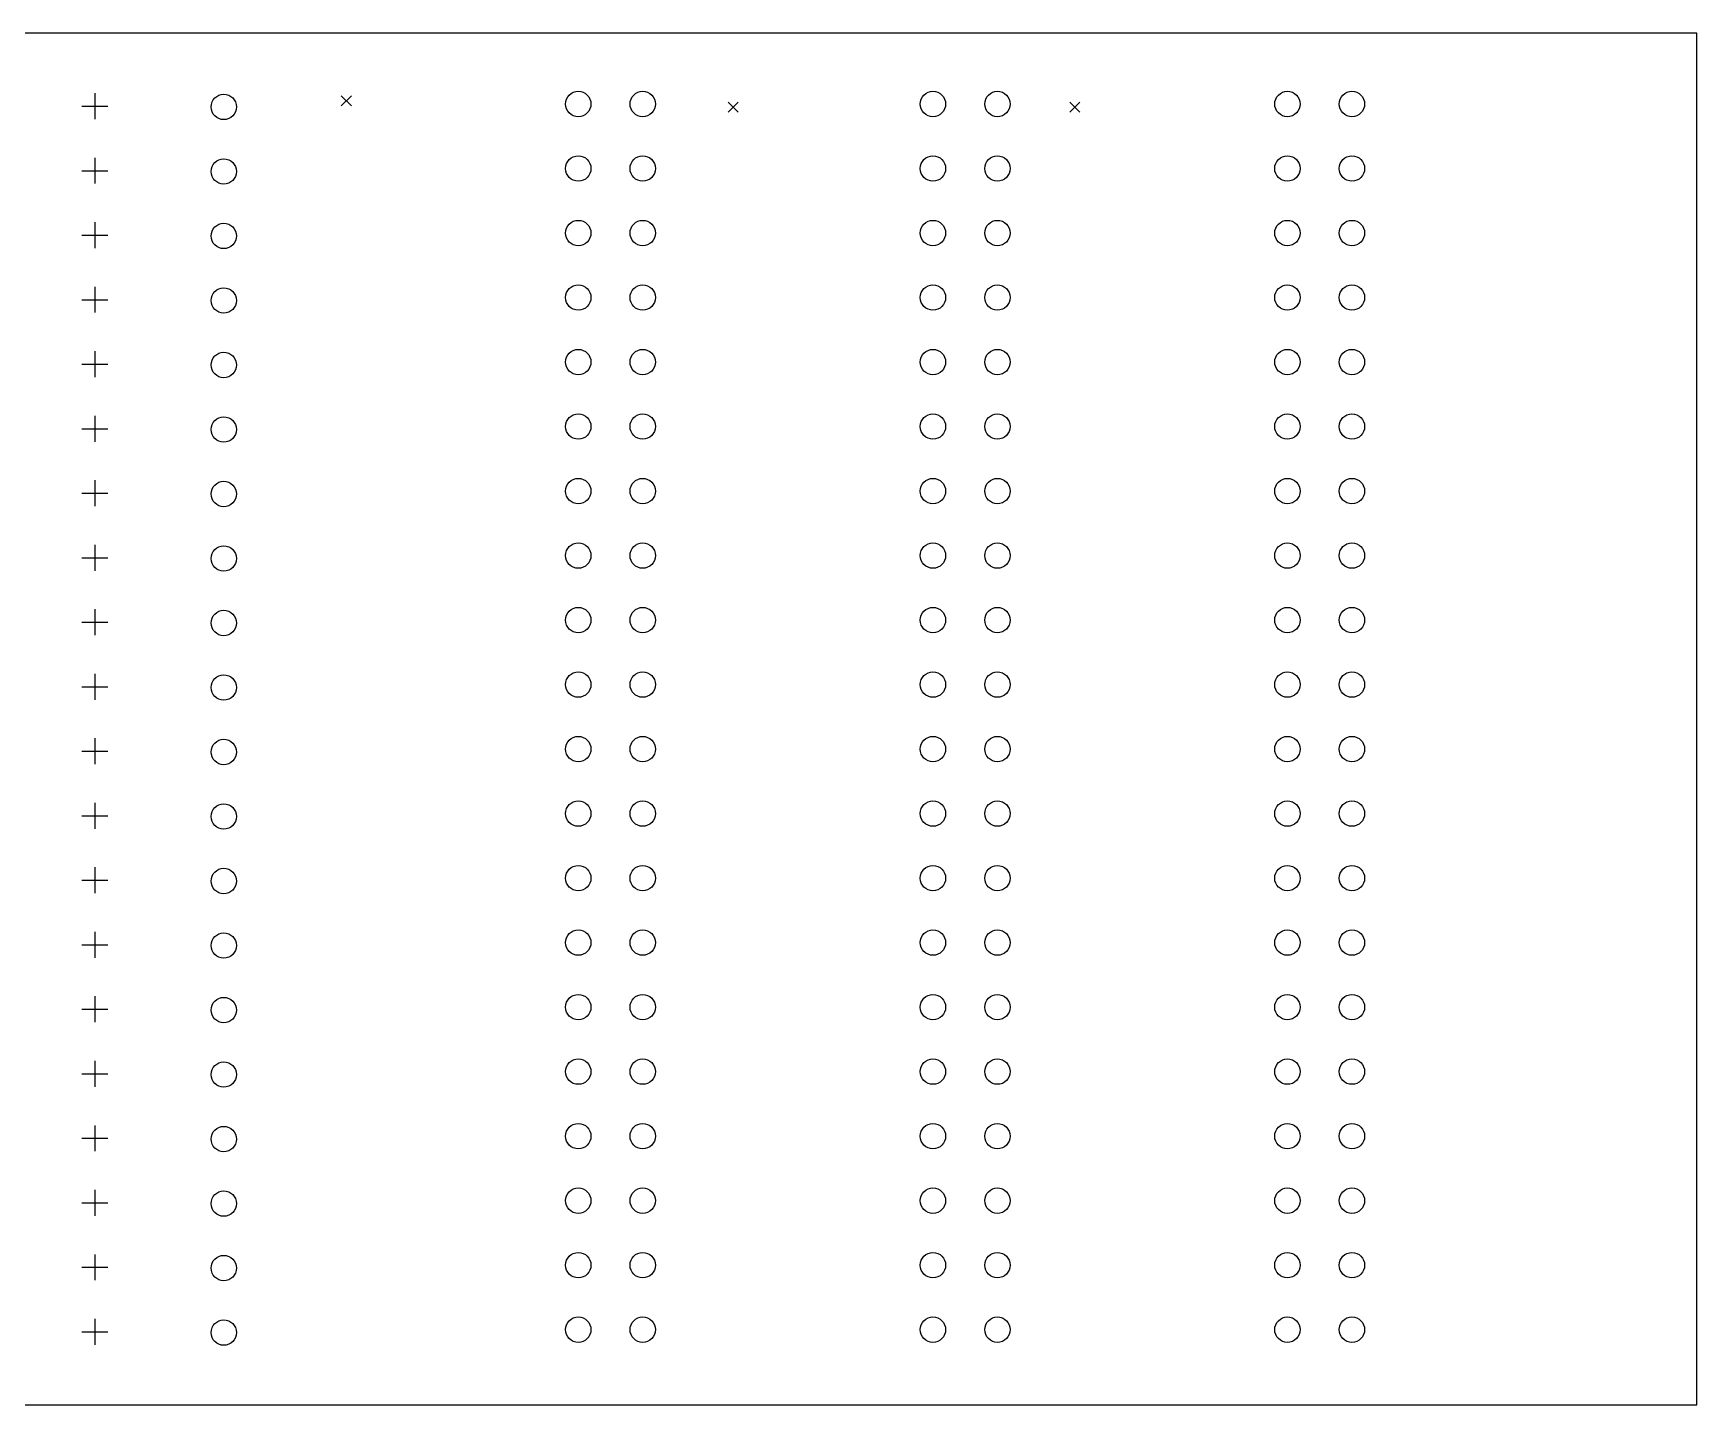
# Model space of a CAD drawing. Extents: x 68 to 199, y -125 to -55.
# Drawn here: x 133.5 to 199, y -109 to -55 of the extents above; entities that cross this region are included whole.
import ezdxf

# ---------------------------------------------------------------- set-up
doc = ezdxf.new("R2010")
doc.units = 0
doc.layers.add('BLACK', color=7, linetype='CONTINUOUS')

msp = doc.modelspace()

# ---------------------------------------------------------------- linework, layer by layer
at = {"layer": 'BLACK', "linetype": 'CONTINUOUS'}
for p, q in [((199, -55), (69, -55)), ((199, -109), (199, -55)), ((135.89, -57.36), (135.89, -58.38)), ((145.596, -57.458), (145.996, -57.858)), ((145.996, -57.458), (145.596, -57.858)), ((135.38, -57.87), (136.4, -57.87)), ((160.836, -57.712), (161.236, -58.112)), ((161.236, -57.712), (160.836, -58.112)), ((174.298, -57.712), (174.698, -58.112)), ((174.698, -57.712), (174.298, -58.112)), ((135.89, -59.9), (135.89, -60.92)), ((135.38, -60.41), (136.4, -60.41)), ((135.89, -62.44), (135.89, -63.46)), ((135.38, -62.95), (136.4, -62.95)), ((135.38, -65.49), (136.4, -65.49)), ((135.89, -64.98), (135.89, -66)), ((135.38, -68.03), (136.4, -68.03)), ((135.89, -67.52), (135.89, -68.54)), ((135.89, -70.06), (135.89, -71.08)), ((135.38, -70.57), (136.4, -70.57)), ((135.89, -72.6), (135.89, -73.62)), ((135.38, -73.11), (136.4, -73.11)), ((135.89, -75.14), (135.89, -76.16)), ((135.38, -75.65), (136.4, -75.65)), ((135.89, -77.68), (135.89, -78.7)), ((135.38, -78.19), (136.4, -78.19)), ((135.89, -80.22), (135.89, -81.24)), ((135.38, -80.73), (136.4, -80.73)), ((135.89, -82.76), (135.89, -83.78)), ((135.38, -83.27), (136.4, -83.27)), ((135.38, -85.81), (136.4, -85.81)), ((135.89, -85.3), (135.89, -86.32)), ((135.38, -88.35), (136.4, -88.35)), ((135.89, -87.84), (135.89, -88.86)), ((135.89, -90.38), (135.89, -91.4)), ((135.38, -90.89), (136.4, -90.89)), ((135.89, -92.92), (135.89, -93.94)), ((135.38, -93.43), (136.4, -93.43)), ((135.89, -95.46), (135.89, -96.48)), ((135.38, -95.97), (136.4, -95.97)), ((135.89, -98), (135.89, -99.02)), ((135.38, -98.51), (136.4, -98.51)), ((135.89, -100.54), (135.89, -101.56)), ((135.38, -101.05), (136.4, -101.05)), ((135.89, -103.08), (135.89, -104.1)), ((135.38, -103.59), (136.4, -103.59)), ((135.38, -106.13), (136.4, -106.13)), ((135.89, -105.62), (135.89, -106.64)), ((69, -109), (199, -109))]:
    msp.add_line(p, q, dxfattribs=at)
at = {"layer": 'BLACK'}
for centre in [(140.97, -57.9), (154.935, -57.785), (157.475, -57.785), (168.91, -57.785), (171.45, -57.785), (182.875, -57.785), (185.415, -57.785), (140.97, -60.44), (154.935, -60.325), (157.475, -60.325), (168.91, -60.325), (171.45, -60.325), (182.875, -60.325), (185.415, -60.325), (140.97, -62.98), (154.935, -62.865), (157.475, -62.865), (168.91, -62.865), (171.45, -62.865), (182.875, -62.865), (185.415, -62.865), (140.97, -65.52), (154.935, -65.405), (157.475, -65.405), (168.91, -65.405), (171.45, -65.405), (182.875, -65.405), (185.415, -65.405), (154.935, -67.945), (157.475, -67.945), (168.91, -67.945), (171.45, -67.945), (182.875, -67.945), (185.415, -67.945), (140.97, -68.06), (140.97, -70.6), (154.935, -70.485), (157.475, -70.485), (168.91, -70.485), (171.45, -70.485), (182.875, -70.485), (185.415, -70.485), (140.97, -73.14), (154.935, -73.025), (157.475, -73.025), (168.91, -73.025), (171.45, -73.025), (182.875, -73.025), (185.415, -73.025), (140.97, -75.68), (154.935, -75.565), (157.475, -75.565), (168.91, -75.565), (171.45, -75.565), (182.875, -75.565), (185.415, -75.565), (140.97, -78.22), (154.935, -78.105), (157.475, -78.105), (168.91, -78.105), (171.45, -78.105), (182.875, -78.105), (185.415, -78.105), (140.97, -80.76), (154.935, -80.645), (157.475, -80.645), (168.91, -80.645), (171.45, -80.645), (182.875, -80.645), (185.415, -80.645), (140.97, -83.3), (154.935, -83.185), (157.475, -83.185), (168.91, -83.185), (171.45, -83.185), (182.875, -83.185), (185.415, -83.185), (140.97, -85.84), (154.935, -85.725), (157.475, -85.725), (168.91, -85.725), (171.45, -85.725), (182.875, -85.725), (185.415, -85.725), (154.935, -88.265), (157.475, -88.265), (168.91, -88.265), (171.45, -88.265), (182.875, -88.265), (185.415, -88.265), (140.97, -88.38), (140.97, -90.92), (154.935, -90.805), (157.475, -90.805), (168.91, -90.805), (171.45, -90.805), (182.875, -90.805), (185.415, -90.805), (140.97, -93.46), (154.935, -93.345), (157.475, -93.345), (168.91, -93.345), (171.45, -93.345), (182.875, -93.345), (185.415, -93.345), (140.97, -96), (154.935, -95.885), (157.475, -95.885), (168.91, -95.885), (171.45, -95.885), (182.875, -95.885), (185.415, -95.885), (140.97, -98.54), (154.935, -98.425), (157.475, -98.425), (168.91, -98.425), (171.45, -98.425), (182.875, -98.425), (185.415, -98.425), (140.97, -101.08), (154.935, -100.965), (157.475, -100.965), (168.91, -100.965), (171.45, -100.965), (182.875, -100.965), (185.415, -100.965), (140.97, -103.62), (154.935, -103.505), (157.475, -103.505), (168.91, -103.505), (171.45, -103.505), (182.875, -103.505), (185.415, -103.505), (140.97, -106.16), (154.935, -106.045), (157.475, -106.045), (168.91, -106.045), (171.45, -106.045), (182.875, -106.045), (185.415, -106.045)]:
    msp.add_circle(centre, 0.5, dxfattribs=at)

doc.saveas('drawing.dxf')
